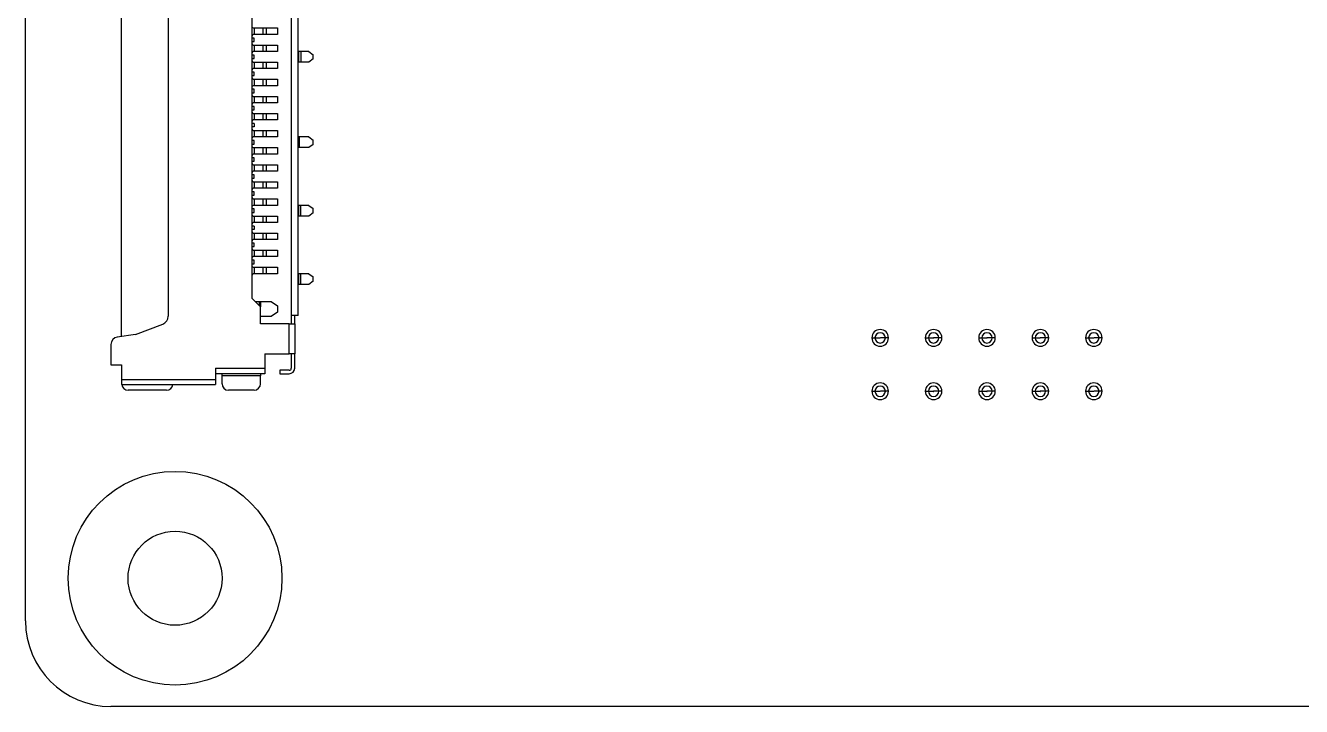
# Model space of a CAD drawing. Header units: millimetres. Extents: x 43 to 185, y 87 to 254.
# Drawn here: x 140.27 to 170.13, y 149.17 to 165.1 of the extents above; entities that cross this region are included whole.
import ezdxf

# ---------------------------------------------------------------- set-up
doc = ezdxf.new("R2010")
doc.units = ezdxf.units.MM

msp = doc.modelspace()

# ---------------------------------------------------------------- linework, layer by layer
at = {"color": 7, "linetype": 'Continuous', "lineweight": 25}
for p, q in [((140.266, 151.168), (140.266, 179.168)), ((142.516, 157.824), (142.516, 172.511)), ((143.606, 172.035), (143.606, 158.301)), ((146.486, 172.018), (146.486, 158.318)), ((146.646, 158.318), (146.646, 172.018)), ((145.566, 171.618), (145.566, 158.718)), ((145.596, 165.043), (145.616, 165.043)), ((145.616, 164.893), (145.596, 164.893)), ((145.616, 165.043), (145.616, 164.893)), ((145.616, 165.043), (145.816, 165.043)), ((145.816, 164.893), (145.616, 164.893)), ((145.816, 165.043), (145.816, 164.893)), ((145.816, 165.043), (145.896, 165.043)), ((145.896, 164.893), (145.816, 164.893)), ((145.896, 165.043), (145.896, 164.893)), ((145.896, 165.043), (146.166, 165.043)), ((146.166, 164.893), (145.896, 164.893)), ((146.166, 165.043), (146.166, 164.893)), ((145.616, 164.808), (145.566, 164.808)), ((145.566, 164.728), (145.616, 164.728)), ((145.596, 164.643), (145.616, 164.643)), ((145.616, 164.728), (145.616, 164.808)), ((145.616, 164.643), (145.616, 164.493)), ((145.616, 164.643), (145.816, 164.643)), ((145.816, 164.643), (145.816, 164.493)), ((145.816, 164.643), (145.896, 164.643)), ((145.896, 164.643), (145.896, 164.493)), ((145.896, 164.643), (146.166, 164.643)), ((146.166, 164.643), (146.166, 164.493)), ((145.616, 164.408), (145.566, 164.408)), ((145.566, 164.328), (145.616, 164.328)), ((145.616, 164.493), (145.596, 164.493)), ((145.596, 164.243), (145.616, 164.243)), ((145.816, 164.493), (145.616, 164.493)), ((145.616, 164.328), (145.616, 164.408)), ((145.616, 164.243), (145.616, 164.093)), ((145.616, 164.243), (145.816, 164.243)), ((145.896, 164.493), (145.816, 164.493)), ((145.816, 164.243), (145.816, 164.093)), ((145.816, 164.243), (145.896, 164.243)), ((146.166, 164.493), (145.896, 164.493)), ((145.896, 164.243), (145.896, 164.093)), ((145.896, 164.243), (146.166, 164.243)), ((146.166, 164.243), (146.166, 164.093)), ((146.664, 164.493), (146.646, 164.493)), ((146.664, 164.243), (146.646, 164.243)), ((146.664, 164.243), (146.664, 164.493)), ((146.706, 164.493), (146.664, 164.493)), ((146.706, 164.243), (146.664, 164.243)), ((146.706, 164.493), (146.706, 164.243)), ((146.896, 164.493), (146.706, 164.493)), ((146.896, 164.243), (146.706, 164.243)), ((146.896, 164.493), (146.996, 164.418)), ((146.996, 164.318), (146.896, 164.243)), ((146.996, 164.318), (146.996, 164.418)), ((145.616, 164.008), (145.566, 164.008)), ((145.566, 163.928), (145.616, 163.928)), ((145.616, 164.093), (145.596, 164.093)), ((145.816, 164.093), (145.616, 164.093)), ((145.616, 163.928), (145.616, 164.008)), ((145.896, 164.093), (145.816, 164.093)), ((146.166, 164.093), (145.896, 164.093)), ((145.596, 163.843), (145.616, 163.843)), ((145.616, 163.693), (145.596, 163.693)), ((145.616, 163.843), (145.616, 163.693)), ((145.616, 163.843), (145.816, 163.843)), ((145.816, 163.693), (145.616, 163.693)), ((145.816, 163.843), (145.816, 163.693)), ((145.816, 163.843), (145.896, 163.843)), ((145.896, 163.693), (145.816, 163.693)), ((145.896, 163.843), (145.896, 163.693)), ((145.896, 163.843), (146.166, 163.843)), ((146.166, 163.693), (145.896, 163.693)), ((146.166, 163.843), (146.166, 163.693)), ((145.616, 163.608), (145.566, 163.608)), ((145.566, 163.528), (145.616, 163.528)), ((145.596, 163.443), (145.616, 163.443)), ((145.616, 163.528), (145.616, 163.608)), ((145.616, 163.443), (145.616, 163.293)), ((145.616, 163.443), (145.816, 163.443)), ((145.816, 163.443), (145.816, 163.293)), ((145.816, 163.443), (145.896, 163.443)), ((145.896, 163.443), (145.896, 163.293)), ((145.896, 163.443), (146.166, 163.443)), ((146.166, 163.443), (146.166, 163.293)), ((145.616, 163.208), (145.566, 163.208)), ((145.566, 163.128), (145.616, 163.128)), ((145.616, 163.293), (145.596, 163.293)), ((145.596, 163.043), (145.616, 163.043)), ((145.816, 163.293), (145.616, 163.293)), ((145.616, 163.128), (145.616, 163.208)), ((145.616, 163.043), (145.616, 162.893)), ((145.616, 163.043), (145.816, 163.043)), ((145.896, 163.293), (145.816, 163.293)), ((145.816, 163.043), (145.816, 162.893)), ((145.816, 163.043), (145.896, 163.043)), ((146.166, 163.293), (145.896, 163.293)), ((145.896, 163.043), (145.896, 162.893)), ((145.896, 163.043), (146.166, 163.043)), ((146.166, 163.043), (146.166, 162.893)), ((145.616, 162.808), (145.566, 162.808)), ((145.616, 162.893), (145.596, 162.893)), ((145.816, 162.893), (145.616, 162.893)), ((145.616, 162.808), (145.616, 162.728)), ((145.896, 162.893), (145.816, 162.893)), ((146.166, 162.893), (145.896, 162.893)), ((145.616, 162.728), (145.566, 162.728)), ((145.596, 162.643), (145.616, 162.643)), ((145.616, 162.493), (145.596, 162.493)), ((145.616, 162.643), (145.616, 162.493)), ((145.616, 162.643), (145.816, 162.643)), ((145.816, 162.493), (145.616, 162.493)), ((145.816, 162.643), (145.816, 162.493)), ((145.816, 162.643), (145.896, 162.643)), ((145.896, 162.493), (145.816, 162.493)), ((145.896, 162.643), (145.896, 162.493)), ((145.896, 162.643), (146.166, 162.643)), ((146.166, 162.493), (145.896, 162.493)), ((146.166, 162.643), (146.166, 162.493)), ((146.678, 162.493), (146.646, 162.493)), ((146.678, 162.243), (146.678, 162.493)), ((146.896, 162.493), (146.678, 162.493)), ((146.896, 162.493), (146.996, 162.418)), ((145.616, 162.408), (145.566, 162.408)), ((145.566, 162.328), (145.616, 162.328)), ((145.596, 162.243), (145.616, 162.243)), ((145.616, 162.328), (145.616, 162.408)), ((145.616, 162.243), (145.616, 162.093)), ((145.616, 162.243), (145.816, 162.243)), ((145.816, 162.243), (145.816, 162.093)), ((145.816, 162.243), (145.896, 162.243)), ((145.896, 162.243), (145.896, 162.093)), ((145.896, 162.243), (146.166, 162.243)), ((146.166, 162.243), (146.166, 162.093)), ((146.678, 162.243), (146.646, 162.243)), ((146.896, 162.243), (146.678, 162.243)), ((146.996, 162.318), (146.896, 162.243)), ((146.996, 162.318), (146.996, 162.418)), ((145.616, 162.008), (145.566, 162.008)), ((145.566, 161.928), (145.616, 161.928)), ((145.616, 162.093), (145.596, 162.093)), ((145.596, 161.843), (145.616, 161.843)), ((145.816, 162.093), (145.616, 162.093)), ((145.616, 161.928), (145.616, 162.008)), ((145.616, 161.843), (145.616, 161.693)), ((145.616, 161.843), (145.816, 161.843)), ((145.896, 162.093), (145.816, 162.093)), ((145.816, 161.843), (145.816, 161.693)), ((145.816, 161.843), (145.896, 161.843)), ((146.166, 162.093), (145.896, 162.093)), ((145.896, 161.843), (145.896, 161.693)), ((145.896, 161.843), (146.166, 161.843)), ((146.166, 161.843), (146.166, 161.693)), ((145.616, 161.608), (145.566, 161.608)), ((145.616, 161.693), (145.596, 161.693)), ((145.816, 161.693), (145.616, 161.693)), ((145.616, 161.528), (145.616, 161.608)), ((145.896, 161.693), (145.816, 161.693)), ((146.166, 161.693), (145.896, 161.693)), ((145.566, 161.528), (145.616, 161.528)), ((145.596, 161.443), (145.616, 161.443)), ((145.616, 161.293), (145.596, 161.293)), ((145.616, 161.443), (145.616, 161.293)), ((145.616, 161.443), (145.816, 161.443)), ((145.816, 161.293), (145.616, 161.293)), ((145.816, 161.443), (145.816, 161.293)), ((145.816, 161.443), (145.896, 161.443)), ((145.896, 161.293), (145.816, 161.293)), ((145.896, 161.443), (145.896, 161.293)), ((145.896, 161.443), (146.166, 161.443)), ((146.166, 161.293), (145.896, 161.293)), ((146.166, 161.443), (146.166, 161.293)), ((145.616, 161.208), (145.566, 161.208)), ((145.566, 161.128), (145.616, 161.128)), ((145.596, 161.043), (145.616, 161.043)), ((145.616, 161.128), (145.616, 161.208)), ((145.616, 161.043), (145.616, 160.893)), ((145.616, 161.043), (145.816, 161.043)), ((145.816, 161.043), (145.816, 160.893)), ((145.816, 161.043), (145.896, 161.043)), ((145.896, 161.043), (145.896, 160.893)), ((145.896, 161.043), (146.166, 161.043)), ((146.166, 161.043), (146.166, 160.893)), ((145.616, 160.808), (145.566, 160.808)), ((145.566, 160.728), (145.616, 160.728)), ((145.616, 160.893), (145.596, 160.893)), ((145.596, 160.643), (145.616, 160.643)), ((145.816, 160.893), (145.616, 160.893)), ((145.616, 160.728), (145.616, 160.808)), ((145.616, 160.643), (145.616, 160.493)), ((145.616, 160.643), (145.816, 160.643)), ((145.896, 160.893), (145.816, 160.893)), ((145.816, 160.643), (145.816, 160.493)), ((145.816, 160.643), (145.896, 160.643)), ((146.166, 160.893), (145.896, 160.893)), ((145.896, 160.643), (145.896, 160.493)), ((145.896, 160.643), (146.166, 160.643)), ((146.166, 160.643), (146.166, 160.493)), ((146.664, 160.893), (146.646, 160.893)), ((146.664, 160.643), (146.646, 160.643)), ((146.664, 160.643), (146.664, 160.893)), ((146.706, 160.893), (146.664, 160.893)), ((146.706, 160.643), (146.664, 160.643)), ((146.706, 160.643), (146.706, 160.893)), ((146.896, 160.893), (146.706, 160.893)), ((146.896, 160.643), (146.706, 160.643)), ((146.896, 160.893), (146.996, 160.818)), ((146.996, 160.718), (146.896, 160.643)), ((146.996, 160.718), (146.996, 160.818)), ((145.616, 160.408), (145.566, 160.408)), ((145.616, 160.493), (145.596, 160.493)), ((145.816, 160.493), (145.616, 160.493)), ((145.616, 160.408), (145.616, 160.328)), ((145.896, 160.493), (145.816, 160.493)), ((146.166, 160.493), (145.896, 160.493)), ((145.616, 160.328), (145.566, 160.328)), ((145.596, 160.243), (145.616, 160.243)), ((145.616, 160.093), (145.596, 160.093)), ((145.616, 160.243), (145.616, 160.093)), ((145.616, 160.243), (145.816, 160.243)), ((145.816, 160.093), (145.616, 160.093)), ((145.816, 160.243), (145.816, 160.093)), ((145.816, 160.243), (145.896, 160.243)), ((145.896, 160.093), (145.816, 160.093)), ((145.896, 160.243), (145.896, 160.093)), ((145.896, 160.243), (146.166, 160.243)), ((146.166, 160.093), (145.896, 160.093)), ((146.166, 160.243), (146.166, 160.093)), ((145.616, 160.008), (145.566, 160.008)), ((145.566, 159.928), (145.616, 159.928)), ((145.596, 159.843), (145.616, 159.843)), ((145.616, 159.928), (145.616, 160.008)), ((145.616, 159.843), (145.616, 159.693)), ((145.616, 159.843), (145.816, 159.843)), ((145.816, 159.843), (145.816, 159.693)), ((145.816, 159.843), (145.896, 159.843)), ((145.896, 159.843), (145.896, 159.693)), ((145.896, 159.843), (146.166, 159.843)), ((146.166, 159.843), (146.166, 159.693)), ((145.616, 159.608), (145.566, 159.608)), ((145.566, 159.528), (145.616, 159.528)), ((145.616, 159.693), (145.596, 159.693)), ((145.816, 159.693), (145.616, 159.693)), ((145.616, 159.528), (145.616, 159.608)), ((145.896, 159.693), (145.816, 159.693)), ((146.166, 159.693), (145.896, 159.693)), ((145.596, 159.443), (145.616, 159.443)), ((145.616, 159.293), (145.596, 159.293)), ((145.616, 159.443), (145.616, 159.293)), ((145.616, 159.443), (145.816, 159.443)), ((145.816, 159.293), (145.616, 159.293)), ((145.816, 159.443), (145.816, 159.293)), ((145.816, 159.443), (145.896, 159.443)), ((145.896, 159.293), (145.816, 159.293)), ((145.896, 159.443), (145.896, 159.293)), ((145.896, 159.443), (146.166, 159.443)), ((146.166, 159.293), (145.896, 159.293)), ((146.166, 159.443), (146.166, 159.293)), ((146.664, 159.293), (146.646, 159.293)), ((146.664, 159.043), (146.664, 159.293)), ((146.706, 159.293), (146.664, 159.293)), ((146.706, 159.043), (146.706, 159.293)), ((146.896, 159.293), (146.706, 159.293)), ((146.896, 159.293), (146.996, 159.218)), ((146.996, 159.118), (146.996, 159.218)), ((146.664, 159.043), (146.646, 159.043)), ((146.706, 159.043), (146.664, 159.043)), ((146.896, 159.043), (146.706, 159.043)), ((146.996, 159.118), (146.896, 159.043)), ((145.566, 158.718), (145.766, 158.518)), ((145.641, 158.643), (145.655, 158.643)), ((145.655, 158.643), (145.732, 158.643)), ((145.655, 158.643), (145.655, 158.629)), ((145.732, 158.643), (145.766, 158.643)), ((145.732, 158.643), (145.732, 158.552)), ((145.766, 158.643), (146.016, 158.643)), ((145.766, 158.643), (145.766, 158.518)), ((146.016, 158.643), (146.166, 158.543)), ((145.766, 158.118), (145.766, 158.518)), ((146.016, 158.293), (145.766, 158.293)), ((146.166, 158.393), (146.016, 158.293)), ((146.166, 158.543), (146.166, 158.393)), ((146.486, 158.318), (146.486, 158.118)), ((146.566, 158.318), (146.486, 158.318)), ((146.646, 158.318), (146.566, 158.318)), ((146.566, 158.118), (146.566, 158.318)), ((142.842, 157.872), (143.478, 158.114)), ((146.436, 158.118), (145.766, 158.118)), ((146.436, 157.418), (146.436, 158.118)), ((146.436, 158.118), (146.486, 158.118)), ((146.486, 158.118), (146.566, 158.118)), ((146.566, 158.118), (146.566, 157.418)), ((142.842, 157.872), (142.412, 157.809)), ((160.071, 157.793), (160.145, 157.793)), ((160.461, 157.793), (160.388, 157.793)), ((161.321, 157.793), (161.395, 157.793)), ((161.711, 157.793), (161.638, 157.793)), ((162.571, 157.793), (162.645, 157.793)), ((162.961, 157.793), (162.888, 157.793)), ((163.821, 157.793), (163.895, 157.793)), ((164.211, 157.793), (164.138, 157.793)), ((165.071, 157.793), (165.145, 157.793)), ((165.461, 157.793), (165.388, 157.793)), ((142.266, 157.641), (142.266, 157.163)), ((145.866, 157.418), (146.436, 157.418)), ((145.866, 157.418), (145.866, 157.083)), ((146.486, 157.418), (146.436, 157.418)), ((146.486, 157.418), (146.486, 157.083)), ((146.566, 157.418), (146.486, 157.418)), ((146.566, 157.083), (146.566, 157.418)), ((142.266, 157.163), (142.516, 157.163)), ((142.516, 157.163), (142.516, 156.813)), ((144.716, 157.078), (144.716, 156.813)), ((144.717, 157.083), (145.866, 157.083)), ((145.866, 157.083), (145.866, 156.953)), ((144.716, 156.813), (142.516, 156.813)), ((142.516, 156.813), (142.516, 156.703)), ((144.717, 156.963), (144.716, 156.963)), ((144.716, 156.953), (144.717, 156.953)), ((144.716, 156.813), (144.716, 156.703)), ((144.717, 156.963), (144.717, 156.953)), ((145.866, 156.953), (144.717, 156.953)), ((144.866, 156.903), (144.866, 156.953)), ((145.766, 156.903), (144.866, 156.903)), ((144.866, 156.718), (144.866, 156.903)), ((145.766, 156.953), (145.766, 156.903)), ((145.766, 156.718), (145.766, 156.903)), ((146.216, 157.033), (146.216, 156.953)), ((146.436, 157.033), (146.216, 157.033)), ((146.216, 156.953), (146.436, 156.953)), ((142.516, 156.703), (144.716, 156.703)), ((143.566, 156.568), (142.666, 156.568)), ((145.616, 156.568), (145.016, 156.568)), ((160.071, 156.543), (160.145, 156.543)), ((160.461, 156.543), (160.388, 156.543)), ((161.321, 156.543), (161.395, 156.543)), ((161.711, 156.543), (161.638, 156.543)), ((162.571, 156.543), (162.645, 156.543)), ((162.961, 156.543), (162.888, 156.543)), ((163.821, 156.543), (163.895, 156.543)), ((164.211, 156.543), (164.138, 156.543)), ((165.071, 156.543), (165.145, 156.543)), ((165.461, 156.543), (165.388, 156.543)), ((183.266, 149.168), (142.266, 149.168))]:
    msp.add_line(p, q, dxfattribs=at)
for radius in [2.5, 1.1]:
    msp.add_circle((143.766, 152.168), radius, dxfattribs=at)
for centre, radius, start, end in [((145.596, 165.073), 0.03, 180, 270), ((145.596, 164.863), 0.03, 90, 180), ((145.596, 164.673), 0.03, 180, 270), ((145.596, 164.463), 0.03, 90, 180), ((145.596, 164.273), 0.03, 180, 270), ((145.596, 164.063), 0.03, 90, 180), ((145.596, 163.873), 0.03, 180, 270), ((145.596, 163.663), 0.03, 90, 180), ((145.596, 163.473), 0.03, 180, 270), ((145.596, 163.263), 0.03, 90, 180), ((145.596, 163.073), 0.03, 180, 270), ((145.596, 162.863), 0.03, 90, 180), ((145.596, 162.673), 0.03, 180, 270), ((145.596, 162.463), 0.03, 90, 180), ((145.596, 162.273), 0.03, 180, 270), ((145.596, 162.063), 0.03, 90, 180), ((145.596, 161.873), 0.03, 180, 270), ((145.596, 161.663), 0.03, 90, 180), ((145.596, 161.473), 0.03, 180, 270), ((145.596, 161.263), 0.03, 90, 180), ((145.596, 161.073), 0.03, 180, 270), ((145.596, 160.863), 0.03, 90, 180), ((145.596, 160.673), 0.03, 180, 270), ((145.596, 160.463), 0.03, 90, 180), ((145.596, 160.273), 0.03, 180, 270), ((145.596, 160.063), 0.03, 90, 180), ((145.596, 159.873), 0.03, 180, 270), ((145.596, 159.663), 0.03, 90, 180), ((145.596, 159.473), 0.03, 180, 270), ((145.596, 159.263), 0.03, 90, 180), ((143.406, 158.301), 0.2, 290.8435, 0), ((160.266, 157.793), 0.195, 0, 180), ((161.516, 157.793), 0.195, 0, 180), ((162.766, 157.793), 0.195, 0, 180), ((164.016, 157.793), 0.195, 0, 180), ((165.266, 157.793), 0.195, 0, 180), ((142.436, 157.641), 0.17, 98.3042, 180), ((160.266, 157.793), 0.195, 180, 0), ((160.266, 157.793), 0.121, 0, 180), ((160.266, 157.793), 0.121, 180, 0), ((160.266, 157.793), 0.00379, 0, 180), ((160.266, 157.793), 0.00379, 180, 0), ((161.516, 157.793), 0.195, 180, 0), ((161.516, 157.793), 0.121, 0, 180), ((161.516, 157.793), 0.121, 180, 0), ((161.516, 157.793), 0.00379, 0, 180), ((161.516, 157.793), 0.00379, 180, 0), ((162.766, 157.793), 0.195, 180, 0), ((162.766, 157.793), 0.121, 0, 180), ((162.766, 157.793), 0.121, 180, 0), ((162.766, 157.793), 0.00379, 0, 180), ((162.766, 157.793), 0.00379, 180, 0), ((164.016, 157.793), 0.195, 180, 0), ((164.016, 157.793), 0.121, 0, 180), ((164.016, 157.793), 0.121, 180, 0), ((164.016, 157.793), 0.00379, 0, 180), ((164.016, 157.793), 0.00379, 180, 0), ((165.266, 157.793), 0.195, 180, 0), ((165.266, 157.793), 0.121, 0, 180), ((165.266, 157.793), 0.121, 180, 0), ((165.266, 157.793), 0.00379, 0, 180), ((165.266, 157.793), 0.00379, 180, 0), ((144.766, 157.078), 0.05, 174.2608, 180), ((146.436, 157.083), 0.05, 270, 0), ((146.436, 157.083), 0.13, 270, 0), ((142.666, 156.718), 0.15, 185.7392, 270), ((143.566, 156.718), 0.15, 270, 354.2608), ((145.016, 156.718), 0.15, 180, 270), ((145.616, 156.718), 0.15, 270, 0), ((160.266, 156.543), 0.195, 0, 180), ((160.266, 156.543), 0.195, 180, 0), ((160.266, 156.543), 0.121, 0, 180), ((160.266, 156.543), 0.121, 180, 0), ((160.266, 156.543), 0.00379, 0, 180), ((160.266, 156.543), 0.00379, 180, 0), ((161.516, 156.543), 0.195, 0, 180), ((161.516, 156.543), 0.195, 180, 0), ((161.516, 156.543), 0.121, 0, 180), ((161.516, 156.543), 0.121, 180, 0), ((161.516, 156.543), 0.00379, 0, 180), ((161.516, 156.543), 0.00379, 180, 0), ((162.766, 156.543), 0.195, 0, 180), ((162.766, 156.543), 0.195, 180, 0), ((162.766, 156.543), 0.121, 0, 180), ((162.766, 156.543), 0.121, 180, 0), ((162.766, 156.543), 0.00379, 0, 180), ((162.766, 156.543), 0.00379, 180, 0), ((164.016, 156.543), 0.195, 0, 180), ((164.016, 156.543), 0.195, 180, 0), ((164.016, 156.543), 0.121, 0, 180), ((164.016, 156.543), 0.121, 180, 0), ((164.016, 156.543), 0.00379, 0, 180), ((164.016, 156.543), 0.00379, 180, 0), ((165.266, 156.543), 0.195, 0, 180), ((165.266, 156.543), 0.195, 180, 0), ((165.266, 156.543), 0.121, 0, 180), ((165.266, 156.543), 0.121, 180, 0), ((165.266, 156.543), 0.00379, 0, 180), ((165.266, 156.543), 0.00379, 180, 0), ((142.266, 151.168), 2, 180, 270)]:
    msp.add_arc(centre, radius, start, end, dxfattribs=at)
for points in [[(160.145, 157.793), (160.152, 157.793), (160.163, 157.793), (160.192, 157.793), (160.224, 157.793), (160.25, 157.793), (160.263, 157.793)], [(160.388, 157.793), (160.381, 157.793), (160.37, 157.793), (160.34, 157.793), (160.308, 157.793), (160.283, 157.793), (160.27, 157.793)], [(161.395, 157.793), (161.402, 157.793), (161.413, 157.793), (161.442, 157.793), (161.474, 157.793), (161.5, 157.793), (161.513, 157.793)], [(161.638, 157.793), (161.631, 157.793), (161.62, 157.793), (161.59, 157.793), (161.558, 157.793), (161.533, 157.793), (161.52, 157.793)], [(162.645, 157.793), (162.652, 157.793), (162.663, 157.793), (162.692, 157.793), (162.724, 157.793), (162.75, 157.793), (162.763, 157.793)], [(162.888, 157.793), (162.881, 157.793), (162.87, 157.793), (162.84, 157.793), (162.808, 157.793), (162.783, 157.793), (162.77, 157.793)], [(163.895, 157.793), (163.902, 157.793), (163.913, 157.793), (163.942, 157.793), (163.974, 157.793), (164, 157.793), (164.013, 157.793)], [(164.138, 157.793), (164.131, 157.793), (164.12, 157.793), (164.09, 157.793), (164.058, 157.793), (164.033, 157.793), (164.02, 157.793)], [(165.145, 157.793), (165.152, 157.793), (165.163, 157.793), (165.192, 157.793), (165.224, 157.793), (165.25, 157.793), (165.263, 157.793)], [(165.388, 157.793), (165.381, 157.793), (165.37, 157.793), (165.34, 157.793), (165.308, 157.793), (165.283, 157.793), (165.27, 157.793)], [(160.145, 156.543), (160.152, 156.543), (160.163, 156.543), (160.192, 156.543), (160.224, 156.543), (160.25, 156.543), (160.263, 156.543)], [(160.388, 156.543), (160.381, 156.543), (160.37, 156.543), (160.34, 156.543), (160.308, 156.543), (160.283, 156.543), (160.27, 156.543)], [(161.395, 156.543), (161.402, 156.543), (161.413, 156.543), (161.442, 156.543), (161.474, 156.543), (161.5, 156.543), (161.513, 156.543)], [(161.638, 156.543), (161.631, 156.543), (161.62, 156.543), (161.59, 156.543), (161.558, 156.543), (161.533, 156.543), (161.52, 156.543)], [(162.645, 156.543), (162.652, 156.543), (162.663, 156.543), (162.692, 156.543), (162.724, 156.543), (162.75, 156.543), (162.763, 156.543)], [(162.888, 156.543), (162.881, 156.543), (162.87, 156.543), (162.84, 156.543), (162.808, 156.543), (162.783, 156.543), (162.77, 156.543)], [(163.895, 156.543), (163.902, 156.543), (163.913, 156.543), (163.942, 156.543), (163.974, 156.543), (164, 156.543), (164.013, 156.543)], [(164.138, 156.543), (164.131, 156.543), (164.12, 156.543), (164.09, 156.543), (164.058, 156.543), (164.033, 156.543), (164.02, 156.543)], [(165.145, 156.543), (165.152, 156.543), (165.163, 156.543), (165.192, 156.543), (165.224, 156.543), (165.25, 156.543), (165.263, 156.543)], [(165.388, 156.543), (165.381, 156.543), (165.37, 156.543), (165.34, 156.543), (165.308, 156.543), (165.283, 156.543), (165.27, 156.543)]]:
    msp.add_open_spline(points, degree=3, knots=[0, 0, 0, 0, 0.302236, 0.49998, 0.749989, 1, 1, 1, 1], dxfattribs=at)

doc.saveas('drawing.dxf')
